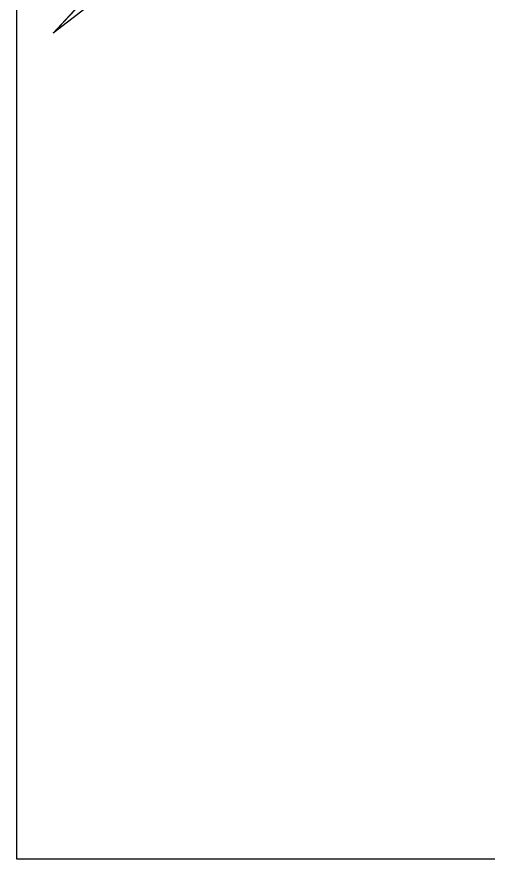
# Model space of a CAD drawing. Header units: metres. Extents: x -228 to 369, y -174 to 385.
# Drawn here: x 131.29 to 144.2, y 0 to 23.1 of the extents above; entities that cross this region are included whole.
import ezdxf

# ---------------------------------------------------------------- set-up
doc = ezdxf.new("R2010")
doc.units = ezdxf.units.M
doc.layers.add('090_repères-axes', color=230, linetype='Continuous', plot=False)
doc.layers.add('HAB-HAB-D', color=7, linetype='Continuous')

# ---------------------------------------------------------------- blocks, each defined once
blk = doc.blocks.new('62')
at = {"linetype": 'ByBlock'}
for p, q in [((-2.660012041860209, -1.4746853880511481), (-2.647526834759585, -1.6147790764140315)), ((-2.7043907400850613, -1.6522001809505564), (-2.694528807146205, -1.6522001809505564)), ((-2.625495276574213, -1.6522001809505564), (-2.615633343635357, -1.6522001809505564)), ((-2.637822692747783, -1.7236991947572624), (-2.641106716416266, -1.686825427498866)), ((-2.6797359077379213, -1.7212337115225484), (-2.6772704245032073, -1.7236991947572624)), ((-2.6772704245032073, -1.7236991947572624), (-2.637822692747783, -1.7236991947572624))]:
    blk.add_line(p, q, dxfattribs=at)
for points in [[(-2.6711806809135323, -1.614364875230587), (-2.660012041860209, -1.4746853880511481), (-2.6488335408740524, -1.6143698061971472)], [(-2.681580089197253, -1.6297889383469428), (-2.681580089197253, -1.674167636571795)], [(-2.680593895903597, -1.6297889383469428), (-2.680593895903597, -1.674167636571795)], [(-2.679607702609367, -1.6297889383469428), (-2.679607702609367, -1.674167636571795)], [(-2.678621509315711, -1.6297889383469428), (-2.678621509315711, -1.674167636571795)], [(-2.677635316022055, -1.6297889383469428), (-2.677635316022055, -1.674167636571795)], [(-2.676649122727825, -1.6297889383469428), (-2.676649122727825, -1.674167636571795)], [(-2.675662929434169, -1.6297889383469428), (-2.675662929434169, -1.674167636571795)], [(-2.674676736139939, -1.6297889383469428), (-2.674676736139939, -1.674167636571795)], [(-2.673690542846283, -1.6297889383469428), (-2.673690542846283, -1.674167636571795)], [(-2.672704349552627, -1.6297889383469428), (-2.672704349552627, -1.674167636571795)], [(-2.671718156258397, -1.6297889383469428), (-2.671718156258397, -1.674167636571795)], [(-2.670731962964741, -1.6297889383469428), (-2.670731962964741, -1.674167636571795)], [(-2.669745769670511, -1.6297889383469428), (-2.669745769670511, -1.649512804224655)], [(-2.668759576376855, -1.631021679964013), (-2.668759576376855, -1.650921651787021)], [(-2.667773383083199, -1.632254421581657), (-2.667773383083199, -1.652330499349387)], [(-2.666787189788969, -1.6334871631988699), (-2.666787189788969, -1.6537393469125725)], [(-2.665800996495313, -1.634719904816371), (-2.665800996495313, -1.655148194474938)], [(-2.6648148032010828, -1.6359526464337284), (-2.6648148032010828, -1.656557042038123)], [(-2.663828609907427, -1.6371853880510847), (-2.663828609907427, -1.6578954472227398)], [(-2.662842416613771, -1.6384181296678684), (-2.662842416613771, -1.6593747371635108)], [(-2.661856223319541, -1.639650871285799), (-2.661856223319541, -1.6608540271044254)], [(-2.660870030025885, -1.6408836129027256), (-2.660870030025885, -1.662192432288406)], [(-2.659883836731655, -1.6421163545205129), (-2.659883836731655, -1.6636012798515911)], [(-2.658897643437999, -1.643349096137583), (-2.658897643437999, -1.6650101274139582)], [(-2.649035710499143, -1.6297889383469428), (-2.649035710499143, -1.674167636571795)], [(-2.648049517205487, -1.6297889383469428), (-2.648049517205487, -1.674167636571795)], [(-2.647063323911257, -1.6297889383469428), (-2.647063323911257, -1.674167636571795)], [(-2.646077130617601, -1.6297889383469428), (-2.646077130617601, -1.674167636571795)], [(-2.645090937323371, -1.6297889383469428), (-2.645090937323371, -1.674167636571795)], [(-2.644104744029715, -1.6297889383469428), (-2.644104744029715, -1.674167636571795)], [(-2.643118550736059, -1.6297889383469428), (-2.643118550736059, -1.674167636571795)], [(-2.642132357441829, -1.6297889383469428), (-2.642132357441829, -1.674167636571795)], [(-2.641146164148173, -1.6297889383469428), (-2.641146164148173, -1.674167636571795)], [(-2.640159970853943, -1.6297889383469428), (-2.640159970853943, -1.674167636571795)], [(-2.639173777560287, -1.6297889383469428), (-2.639173777560287, -1.674167636571795)], [(-2.638187584266631, -1.6297889383469428), (-2.638187584266631, -1.674167636571795)], [(-2.669745769670511, -1.649512804224655), (-2.669745769670511, -1.674167636571795)], [(-2.657911450144343, -1.644581837755227), (-2.657911450144343, -1.6664189749763239)], [(-2.656925256850113, -1.6458145793724404), (-2.656925256850113, -1.6678278225395087)], [(-2.655939063556457, -1.647047320989941), (-2.655939063556457, -1.6692366701023669)], [(-2.654952870262227, -1.6482800626072973), (-2.654952870262227, -1.6706455176650605)], [(-2.653966676968571, -1.649512804224655), (-2.653966676968571, -1.6720543652274262)], [(-2.652980483674915, -1.6507455458414373), (-2.652980483674915, -1.6734632127897924)], [(-2.651994290380685, -1.651978287459369), (-2.651994290380685, -1.674167636571795)], [(-2.651008097087029, -1.653211029076295), (-2.651008097087029, -1.674167636571795)], [(-2.650021903792799, -1.6544437706940829), (-2.650021903792799, -1.674167636571795)], [(-2.6770583929447094, -1.6877771040274623), (-2.6797359077379213, -1.7212337115225484), (-2.640288175982497, -1.7212337115225484), (-2.642945966909468, -1.6877672420944856)]]:
    blk.add_lwpolyline(points, dxfattribs=at)
at = {"linetype": 'ByBlock', "const_width": 0.000986193293885602}
blk.add_lwpolyline([(-2.669745769670511, -1.674167636571795), (-2.669745769670511, -1.649512804224655), (-2.652487387027513, -1.674167636571795), (-2.6376944876192288, -1.674167636571795), (-2.6376944876192288, -1.6297889383469428), (-2.650021903792799, -1.6297889383469428), (-2.650021903792799, -1.6544437706940829), (-2.669745769670511, -1.6297889383469428), (-2.682073185844081, -1.6297889383469428), (-2.682073185844081, -1.674167636571795), (-2.669745769670511, -1.674167636571795)], close=True, dxfattribs=at)
at = {"linetype": 'ByBlock'}
blk.add_circle((-2.660012041860209, -1.6522001809505564), 0.03944773175542406, dxfattribs=at)
blk = doc.blocks.new('Fléche-Nord-1')
at = {"layer": 'HAB-HAB-D', "xscale": 2.028000000085607, "yscale": 2.028000000085607, "zscale": 2.028000000085607}
blk.add_blockref('62', (-2.660012041860209, -0.9746853880511481), dxfattribs=at)
blk = doc.blocks.new('Murs porteurs selon geometre projet')
at = {"xscale": 7.000000000000023, "yscale": 7.000000000000023, "zscale": 5, "rotation": 132.4503322301464}
blk.add_blockref('Fléche-Nord-1', (-40.400420132005415, 4.15696423917975), dxfattribs=at)

msp = doc.modelspace()

# ---------------------------------------------------------------- linework, layer by layer
at = {"layer": '090_repères-axes'}
msp.add_lwpolyline([(131.2873626054056, 35), (181.2873626054056, 35), (181.2873626054056, 0), (131.2873626054056, 0)], close=True, dxfattribs=at)

# ---------------------------------------------------------------- block references
at = {"rotation": 359.7851270248765}
msp.add_blockref('Murs porteurs selon geometre projet', (114.21569695193979, 41.43732212746109), dxfattribs=at)

doc.saveas('drawing.dxf')
